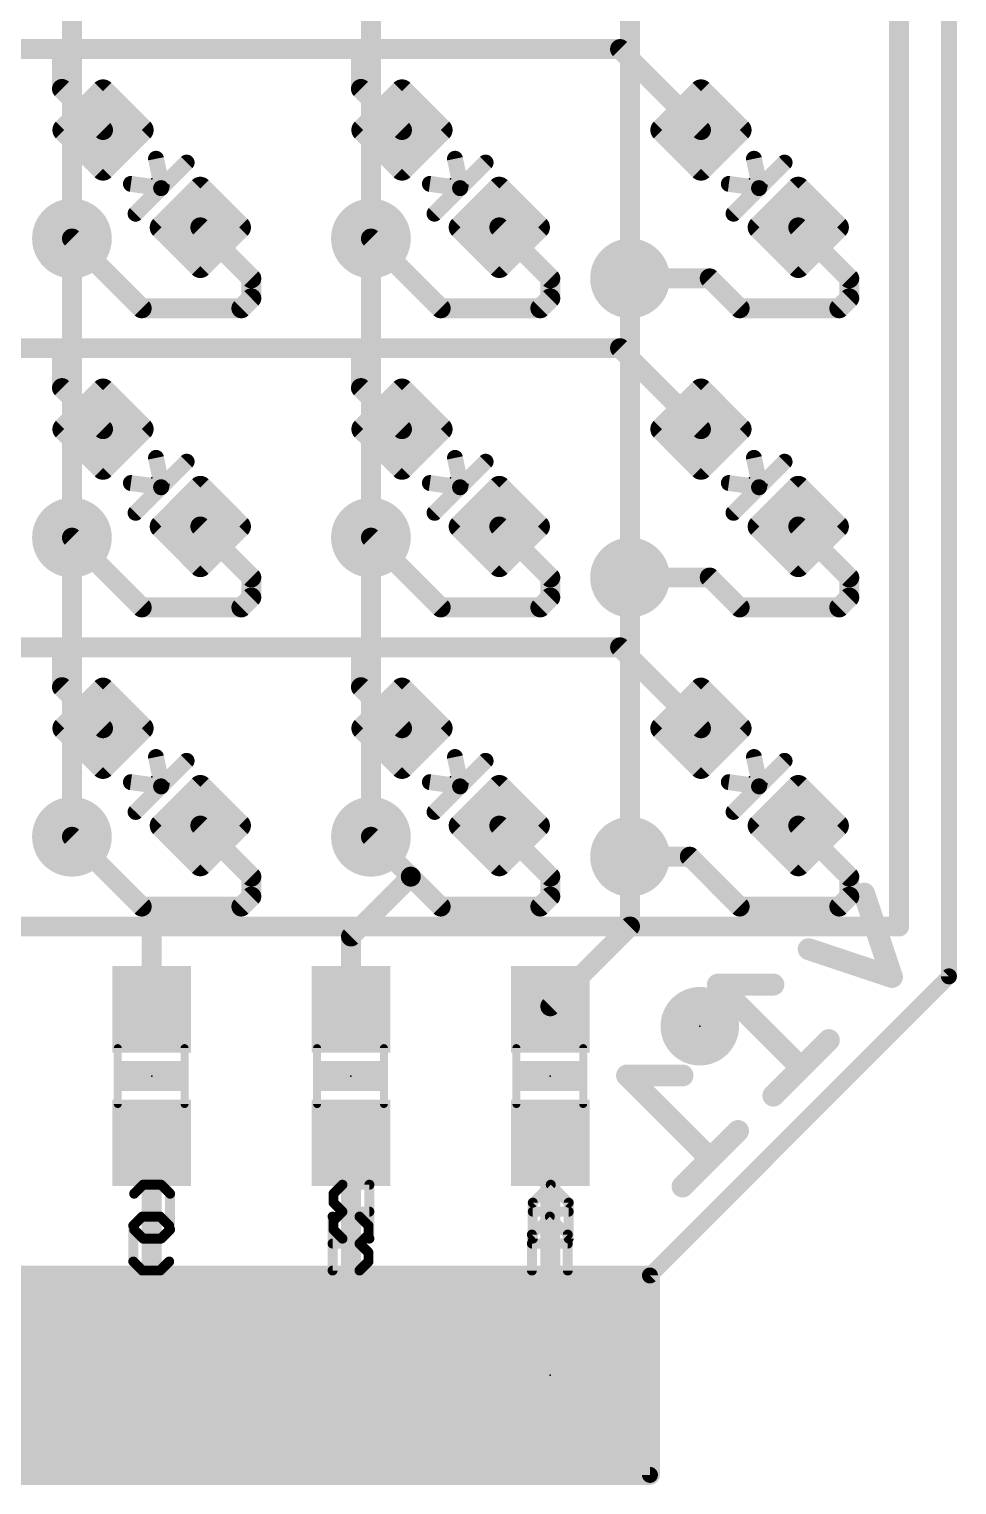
# Model space of a CAD drawing. Extents: x -39 to 68, y -22 to 43.
# Drawn here: x 16.22 to 28.04, y -0.13 to 18.41 of the extents above; entities that cross this region are included whole.
import ezdxf

# ---------------------------------------------------------------- set-up
doc = ezdxf.new("R2010")
doc.units = 0
for name, color, linetype in [('1', 12, 'CONTINUOUS'), ('16', 132, 'CONTINUOUS'), ('17', 110, 'CONTINUOUS'), ('18', 110, 'CONTINUOUS'), ('20', 53, 'CONTINUOUS'), ('21', 41, 'CONTINUOUS'), ('22', 40, 'CONTINUOUS'), ('23', 53, 'CONTINUOUS'), ('51', 53, 'CONTINUOUS')]:
    doc.layers.add(name, color=color, linetype=linetype)

# ---------------------------------------------------------------- blocks, each defined once
blk = doc.blocks.new('RECT160000X160000R30')
at = {"const_width": 0.15}
blk.add_lwpolyline([(0.425, -0.35), (0.425, 0.35, 0.4142), (0.35, 0.425), (-0.35, 0.425, 0.4142), (-0.425, 0.35), (-0.425, -0.35, 0.4142), (-0.35, -0.425), (0.35, -0.425, 0.4142)], format="xyb", close=True, dxfattribs=at)
blk.add_solid([(-0.3754, -0.3754), (0.3754, -0.3754), (-0.3754, 0.3754), (0.3754, 0.3754)])
blk = doc.blocks.new('PIE')
at = {"const_width": 0.5}
blk.add_lwpolyline([(0, -0.25, 1), (0, 0.25, 1), (0, -0.25)], format="xyb", dxfattribs=at)
blk = doc.blocks.new('RECT')
blk.add_solid([(-0.5, -0.5), (0.5, -0.5), (-0.5, 0.5), (0.5, 0.5)])
blk = doc.blocks.new('ROUNDP')
at = {"const_width": 0.5}
blk.add_lwpolyline([(0, -0.25, 1), (0, 0.25, 1), (0, -0.25)], format="xyb", dxfattribs=at)
blk = doc.blocks.new('ROUNDV')
at = {"const_width": 0.5}
blk.add_lwpolyline([(0, -0.25, 1), (0, 0.25, 1), (0, -0.25)], format="xyb", dxfattribs=at)

msp = doc.modelspace()

# ---------------------------------------------------------------- linework, layer by layer
at = {"layer": '1', "const_width": 0.254}
for points in [[(12.827, 18.161), (16.637, 18.161)], [(16.637, 18.161), (20.447, 18.161)], [(16.637, 17.653), (16.637, 18.161)], [(20.447, 18.161), (23.749, 18.161)], [(20.447, 17.653), (20.447, 18.161)], [(23.749, 18.161), (24.7799, 17.1301)], [(17.1599, 17.1301), (16.637, 17.653)], [(20.9699, 17.1301), (20.447, 17.653)], [(17.1599, 17.1301), (17.1599, 17.1301)], [(20.9699, 17.1301), (20.9699, 17.1301)], [(18.4001, 15.8899), (18.4001, 15.8899)], [(18.4001, 15.8899), (19.05, 15.24)], [(22.2101, 15.8899), (22.2101, 15.8899)], [(22.2101, 15.8899), (22.86, 15.24)], [(26.0201, 15.8899), (26.0201, 15.8899)], [(26.0201, 15.8899), (26.67, 15.24)], [(17.653, 14.859), (16.764, 15.748)], [(21.463, 14.859), (20.574, 15.748)], [(19.05, 15.24), (19.05, 14.986)], [(22.86, 15.24), (22.86, 14.986)], [(23.876, 15.24), (24.892, 15.24)], [(24.892, 15.24), (25.273, 14.859)], [(26.67, 15.24), (26.67, 14.986)], [(19.05, 14.986), (18.923, 14.859)], [(22.86, 14.986), (22.733, 14.859)], [(26.67, 14.986), (26.543, 14.859)], [(18.923, 14.859), (17.653, 14.859)], [(22.733, 14.859), (21.463, 14.859)], [(26.543, 14.859), (25.273, 14.859)], [(12.827, 14.351), (16.637, 14.351)], [(16.637, 14.351), (20.447, 14.351)], [(16.637, 13.843), (16.637, 14.351)], [(20.447, 14.351), (23.749, 14.351)], [(20.447, 13.843), (20.447, 14.351)], [(23.749, 14.351), (24.7799, 13.3201)], [(17.1599, 13.3201), (16.637, 13.843)], [(20.9699, 13.3201), (20.447, 13.843)], [(17.1599, 13.3201), (17.1599, 13.3201)], [(20.9699, 13.3201), (20.9699, 13.3201)], [(17.653, 11.049), (16.764, 11.938)], [(18.4001, 12.0799), (18.4001, 12.0799)], [(18.4001, 12.0799), (19.05, 11.43)], [(21.463, 11.049), (20.574, 11.938)], [(22.2101, 12.0799), (22.2101, 12.0799)], [(22.2101, 12.0799), (22.86, 11.43)], [(26.0201, 12.0799), (26.0201, 12.0799)], [(26.0201, 12.0799), (26.67, 11.43)], [(19.05, 11.43), (19.05, 11.176)], [(22.86, 11.43), (22.86, 11.176)], [(23.876, 11.43), (24.892, 11.43)], [(24.892, 11.43), (25.273, 11.049)], [(26.67, 11.43), (26.67, 11.176)], [(18.923, 11.049), (17.653, 11.049)], [(19.05, 11.176), (18.923, 11.049)], [(22.733, 11.049), (21.463, 11.049)], [(22.86, 11.176), (22.733, 11.049)], [(26.543, 11.049), (25.273, 11.049)], [(26.67, 11.176), (26.543, 11.049)], [(12.827, 10.541), (16.637, 10.541)], [(16.637, 10.541), (20.447, 10.541)], [(16.637, 10.033), (16.637, 10.541)], [(20.447, 10.541), (23.749, 10.541)], [(20.447, 10.033), (20.447, 10.541)], [(23.749, 10.541), (24.7799, 9.5101)], [(17.1599, 9.5101), (16.637, 10.033)], [(20.9699, 9.5101), (20.447, 10.033)], [(17.1599, 9.5101), (17.1599, 9.5101)], [(20.9699, 9.5101), (20.9699, 9.5101)], [(18.4001, 8.2699), (18.4001, 8.2699)], [(18.4001, 8.2699), (19.05, 7.62)], [(22.2101, 8.2699), (22.2101, 8.2699)], [(22.2101, 8.2699), (22.86, 7.62)], [(26.0201, 8.2699), (26.0201, 8.2699)], [(26.0201, 8.2699), (26.67, 7.62)], [(17.653, 7.239), (16.764, 8.128)], [(21.082, 7.62), (20.574, 8.128)], [(23.876, 7.874), (24.638, 7.874)], [(23.876, 6.985), (23.876, 7.874)], [(24.638, 7.874), (25.273, 7.239)], [(19.05, 7.62), (19.05, 7.366)], [(20.32, 6.858), (21.082, 7.62)], [(21.463, 7.239), (21.082, 7.62)], [(22.86, 7.62), (22.86, 7.366)], [(26.67, 7.62), (26.67, 7.366)], [(19.05, 7.366), (18.923, 7.239)], [(22.86, 7.366), (22.733, 7.239)], [(26.67, 7.366), (26.543, 7.239)], [(17.78, 7.239), (17.653, 7.239)], [(18.923, 7.239), (17.78, 7.239)], [(17.78, 5.93), (17.78, 7.239)], [(22.733, 7.239), (21.463, 7.239)], [(26.543, 7.239), (25.273, 7.239)], [(22.86, 5.969), (23.876, 6.985)], [(20.32, 5.93), (20.32, 6.858)], [(22.86, 5.93), (22.86, 5.969)], [(17.78, 4.23), (17.78, 1.143)], [(20.32, 4.23), (20.32, 1.397)], [(22.86, 4.23), (22.86, 1.143)]]:
    msp.add_lwpolyline(points, dxfattribs=at)
at = {"layer": '1', "const_width": 0.127}
for points in [[(16.637, 18.2245, 1), (16.637, 18.0975)], [(16.7005, 18.161, 1), (16.5735, 18.161)], [(16.637, 18.0975, 1), (16.637, 18.2245)], [(20.447, 18.2245, 1), (20.447, 18.0975)], [(20.5105, 18.161, 1), (20.3835, 18.161)], [(20.447, 18.0975, 1), (20.447, 18.2245)], [(23.7939, 18.2059, 1), (23.7041, 18.1161)], [(23.749, 18.0975, 1), (23.749, 18.2245)], [(16.6819, 17.6979, 1), (16.5921, 17.6081)], [(16.5735, 17.653, 1), (16.7005, 17.653)], [(20.4919, 17.6979, 1), (20.4021, 17.6081)], [(20.3835, 17.653, 1), (20.5105, 17.653)], [(17.2234, 17.1301, 1), (17.0964, 17.1301)], [(21.0334, 17.1301, 1), (20.9064, 17.1301)], [(17.0964, 17.1301, 1), (17.2234, 17.1301)], [(17.115, 17.0852, 1), (17.2048, 17.175)], [(20.9064, 17.1301, 1), (21.0334, 17.1301)], [(20.925, 17.0852, 1), (21.0148, 17.175)], [(24.735, 17.0852, 1), (24.8248, 17.175)], [(18.4001, 15.9534, 1), (18.4001, 15.8264)], [(18.445, 15.9348, 1), (18.3552, 15.845)], [(18.4001, 15.8264, 1), (18.4001, 15.9534)], [(22.2101, 15.9534, 1), (22.2101, 15.8264)], [(22.255, 15.9348, 1), (22.1652, 15.845)], [(22.2101, 15.8264, 1), (22.2101, 15.9534)], [(26.0201, 15.9534, 1), (26.0201, 15.8264)], [(26.065, 15.9348, 1), (25.9752, 15.845)], [(26.0201, 15.8264, 1), (26.0201, 15.9534)], [(16.8089, 15.7929, 1), (16.7191, 15.7031)], [(20.6189, 15.7929, 1), (20.5291, 15.7031)], [(19.1135, 15.24, 1), (18.9865, 15.24)], [(19.0051, 15.1951, 1), (19.0949, 15.2849)], [(22.9235, 15.24, 1), (22.7965, 15.24)], [(22.8151, 15.1951, 1), (22.9049, 15.2849)], [(23.876, 15.3035, 1), (23.876, 15.1765)], [(24.9369, 15.2849, 1), (24.8471, 15.1951)], [(24.892, 15.1765, 1), (24.892, 15.3035)], [(26.7335, 15.24, 1), (26.6065, 15.24)], [(26.6251, 15.1951, 1), (26.7149, 15.2849)], [(18.9865, 14.986, 1), (19.1135, 14.986)], [(19.0949, 14.9411, 1), (19.0051, 15.0309)], [(22.7965, 14.986, 1), (22.9235, 14.986)], [(22.9049, 14.9411, 1), (22.8151, 15.0309)], [(26.6065, 14.986, 1), (26.7335, 14.986)], [(26.7149, 14.9411, 1), (26.6251, 15.0309)], [(17.653, 14.9225, 1), (17.653, 14.7955)], [(17.6081, 14.8141, 1), (17.6979, 14.9039)], [(18.8781, 14.9039, 1), (18.9679, 14.8141)], [(18.923, 14.7955, 1), (18.923, 14.9225)], [(21.463, 14.9225, 1), (21.463, 14.7955)], [(21.4181, 14.8141, 1), (21.5079, 14.9039)], [(22.6881, 14.9039, 1), (22.7779, 14.8141)], [(22.733, 14.7955, 1), (22.733, 14.9225)], [(25.273, 14.9225, 1), (25.273, 14.7955)], [(25.2281, 14.8141, 1), (25.3179, 14.9039)], [(26.4981, 14.9039, 1), (26.5879, 14.8141)], [(26.543, 14.7955, 1), (26.543, 14.9225)], [(16.637, 14.4145, 1), (16.637, 14.2875)], [(16.7005, 14.351, 1), (16.5735, 14.351)], [(16.637, 14.2875, 1), (16.637, 14.4145)], [(20.447, 14.4145, 1), (20.447, 14.2875)], [(20.5105, 14.351, 1), (20.3835, 14.351)], [(20.447, 14.2875, 1), (20.447, 14.4145)], [(23.7939, 14.3959, 1), (23.7041, 14.3061)], [(23.749, 14.2875, 1), (23.749, 14.4145)], [(16.6819, 13.8879, 1), (16.5921, 13.7981)], [(16.5735, 13.843, 1), (16.7005, 13.843)], [(20.4919, 13.8879, 1), (20.4021, 13.7981)], [(20.3835, 13.843, 1), (20.5105, 13.843)], [(17.2234, 13.3201, 1), (17.0964, 13.3201)], [(17.0964, 13.3201, 1), (17.2234, 13.3201)], [(17.115, 13.2752, 1), (17.2048, 13.365)], [(21.0334, 13.3201, 1), (20.9064, 13.3201)], [(20.9064, 13.3201, 1), (21.0334, 13.3201)], [(20.925, 13.2752, 1), (21.0148, 13.365)], [(24.735, 13.2752, 1), (24.8248, 13.365)], [(16.8089, 11.9829, 1), (16.7191, 11.8931)], [(18.4001, 12.1434, 1), (18.4001, 12.0164)], [(18.445, 12.1248, 1), (18.3552, 12.035)], [(18.4001, 12.0164, 1), (18.4001, 12.1434)], [(20.6189, 11.9829, 1), (20.5291, 11.8931)], [(22.2101, 12.1434, 1), (22.2101, 12.0164)], [(22.255, 12.1248, 1), (22.1652, 12.035)], [(22.2101, 12.0164, 1), (22.2101, 12.1434)], [(26.0201, 12.1434, 1), (26.0201, 12.0164)], [(26.065, 12.1248, 1), (25.9752, 12.035)], [(26.0201, 12.0164, 1), (26.0201, 12.1434)], [(19.1135, 11.43, 1), (18.9865, 11.43)], [(19.0051, 11.3851, 1), (19.0949, 11.4749)], [(22.9235, 11.43, 1), (22.7965, 11.43)], [(22.8151, 11.3851, 1), (22.9049, 11.4749)], [(23.876, 11.4935, 1), (23.876, 11.3665)], [(24.9369, 11.4749, 1), (24.8471, 11.3851)], [(24.892, 11.3665, 1), (24.892, 11.4935)], [(26.7335, 11.43, 1), (26.6065, 11.43)], [(26.6251, 11.3851, 1), (26.7149, 11.4749)], [(17.653, 11.1125, 1), (17.653, 10.9855)], [(17.6081, 11.0041, 1), (17.6979, 11.0939)], [(18.8781, 11.0939, 1), (18.9679, 11.0041)], [(18.923, 10.9855, 1), (18.923, 11.1125)], [(18.9865, 11.176, 1), (19.1135, 11.176)], [(19.0949, 11.1311, 1), (19.0051, 11.2209)], [(21.463, 11.1125, 1), (21.463, 10.9855)], [(21.4181, 11.0041, 1), (21.5079, 11.0939)], [(22.6881, 11.0939, 1), (22.7779, 11.0041)], [(22.733, 10.9855, 1), (22.733, 11.1125)], [(22.7965, 11.176, 1), (22.9235, 11.176)], [(22.9049, 11.1311, 1), (22.8151, 11.2209)], [(25.273, 11.1125, 1), (25.273, 10.9855)], [(25.2281, 11.0041, 1), (25.3179, 11.0939)], [(26.4981, 11.0939, 1), (26.5879, 11.0041)], [(26.543, 10.9855, 1), (26.543, 11.1125)], [(26.6065, 11.176, 1), (26.7335, 11.176)], [(26.7149, 11.1311, 1), (26.6251, 11.2209)], [(16.637, 10.6045, 1), (16.637, 10.4775)], [(16.7005, 10.541, 1), (16.5735, 10.541)], [(16.637, 10.4775, 1), (16.637, 10.6045)], [(20.447, 10.6045, 1), (20.447, 10.4775)], [(20.5105, 10.541, 1), (20.3835, 10.541)], [(20.447, 10.4775, 1), (20.447, 10.6045)], [(23.7939, 10.5859, 1), (23.7041, 10.4961)], [(23.749, 10.4775, 1), (23.749, 10.6045)], [(16.6819, 10.0779, 1), (16.5921, 9.9881)], [(16.5735, 10.033, 1), (16.7005, 10.033)], [(20.4919, 10.0779, 1), (20.4021, 9.9881)], [(20.3835, 10.033, 1), (20.5105, 10.033)], [(17.2234, 9.5101, 1), (17.0964, 9.5101)], [(17.0964, 9.5101, 1), (17.2234, 9.5101)], [(17.115, 9.4652, 1), (17.2048, 9.555)], [(21.0334, 9.5101, 1), (20.9064, 9.5101)], [(20.9064, 9.5101, 1), (21.0334, 9.5101)], [(20.925, 9.4652, 1), (21.0148, 9.555)], [(24.735, 9.4652, 1), (24.8248, 9.555)], [(18.4001, 8.3334, 1), (18.4001, 8.2064)], [(18.445, 8.3148, 1), (18.3552, 8.225)], [(18.4001, 8.2064, 1), (18.4001, 8.3334)], [(22.2101, 8.3334, 1), (22.2101, 8.2064)], [(22.255, 8.3148, 1), (22.1652, 8.225)], [(22.2101, 8.2064, 1), (22.2101, 8.3334)], [(26.0201, 8.3334, 1), (26.0201, 8.2064)], [(26.065, 8.3148, 1), (25.9752, 8.225)], [(26.0201, 8.2064, 1), (26.0201, 8.3334)], [(16.8089, 8.1729, 1), (16.7191, 8.0831)], [(20.6189, 8.1729, 1), (20.5291, 8.0831)], [(23.876, 7.9375, 1), (23.876, 7.8105)], [(23.9395, 7.874, 1), (23.8125, 7.874)], [(24.6829, 7.9189, 1), (24.5931, 7.8291)], [(24.638, 7.8105, 1), (24.638, 7.9375)], [(19.1135, 7.62, 1), (18.9865, 7.62)], [(19.0051, 7.5751, 1), (19.0949, 7.6649)], [(21.1269, 7.6649, 1), (21.0371, 7.5751)], [(21.1269, 7.5751, 1), (21.0371, 7.6649)], [(21.0371, 7.5751, 1), (21.1269, 7.6649)], [(22.9235, 7.62, 1), (22.7965, 7.62)], [(22.8151, 7.5751, 1), (22.9049, 7.6649)], [(26.7335, 7.62, 1), (26.6065, 7.62)], [(26.6251, 7.5751, 1), (26.7149, 7.6649)], [(18.9865, 7.366, 1), (19.1135, 7.366)], [(19.0949, 7.3211, 1), (19.0051, 7.4109)], [(22.7965, 7.366, 1), (22.9235, 7.366)], [(22.9049, 7.3211, 1), (22.8151, 7.4109)], [(26.6065, 7.366, 1), (26.7335, 7.366)], [(26.7149, 7.3211, 1), (26.6251, 7.4109)], [(17.653, 7.3025, 1), (17.653, 7.1755)], [(17.6081, 7.1941, 1), (17.6979, 7.2839)], [(17.78, 7.3025, 1), (17.78, 7.1755)], [(17.8435, 7.239, 1), (17.7165, 7.239)], [(17.78, 7.1755, 1), (17.78, 7.3025)], [(18.8781, 7.2839, 1), (18.9679, 7.1941)], [(18.923, 7.1755, 1), (18.923, 7.3025)], [(21.463, 7.3025, 1), (21.463, 7.1755)], [(21.4181, 7.1941, 1), (21.5079, 7.2839)], [(22.6881, 7.2839, 1), (22.7779, 7.1941)], [(22.733, 7.1755, 1), (22.733, 7.3025)], [(25.273, 7.3025, 1), (25.273, 7.1755)], [(25.2281, 7.1941, 1), (25.3179, 7.2839)], [(26.4981, 7.2839, 1), (26.5879, 7.1941)], [(26.543, 7.1755, 1), (26.543, 7.3025)], [(23.8125, 6.985, 1), (23.9395, 6.985)], [(23.9209, 6.9401, 1), (23.8311, 7.0299)], [(20.3835, 6.858, 1), (20.2565, 6.858)], [(20.2751, 6.9029, 1), (20.3649, 6.8131)], [(17.7165, 5.93, 1), (17.8435, 5.93)], [(20.2565, 5.93, 1), (20.3835, 5.93)], [(22.9235, 5.969, 1), (22.7965, 5.969)], [(22.8151, 6.0139, 1), (22.9049, 5.9241)], [(22.7965, 5.93, 1), (22.9235, 5.93)], [(17.8435, 4.23, 1), (17.7165, 4.23)], [(20.3835, 4.23, 1), (20.2565, 4.23)], [(22.9235, 4.23, 1), (22.7965, 4.23)], [(20.2565, 1.397, 1), (20.3835, 1.397)], [(17.7165, 1.143, 1), (17.8435, 1.143)], [(22.7965, 1.143, 1), (22.9235, 1.143)]]:
    msp.add_lwpolyline(points, format="xyb", dxfattribs=at)
at = {"layer": '16'}
for points, const_width in [([(16.764, 19.558), (16.764, 15.748)], 0.254), ([(20.574, 19.558), (20.574, 15.748)], 0.254), ([(23.876, 19.05), (23.876, 15.24)], 0.254), ([(16.764, 15.748), (16.764, 11.938)], 0.254), ([(20.574, 15.748), (20.574, 11.938)], 0.254), ([(23.876, 15.24), (23.876, 11.43)], 0.254), ([(16.764, 8.128), (16.764, 11.938)], 0.254), ([(20.574, 8.128), (20.574, 11.938)], 0.254), ([(23.876, 11.43), (23.876, 7.874)], 0.254), ([(26.8605, 7.4029), (27.214, 6.3423)], 0.2794), ([(27.214, 6.3423), (26.1534, 6.6958)], 0.2794), ([(25.7028, 6.2452), (24.9958, 6.2452)], 0.2794), ([(24.9958, 6.2452), (26.0564, 5.1847)], 0.2794), ([(26.4099, 5.5382), (25.7028, 4.8311)], 0.2794), ([(24.5452, 5.0876), (23.8381, 5.0876)], 0.2794), ([(23.8381, 5.0876), (24.8987, 4.027)], 0.2794), ([(25.2522, 4.3806), (24.5452, 3.6735)], 0.2794)]:
    msp.add_lwpolyline(points, dxfattribs=dict(at, const_width=const_width))
for points, const_width in [([(16.8275, 15.748, 1), (16.7005, 15.748)], 0.127), ([(16.7005, 15.748, 1), (16.8275, 15.748)], 0.127), ([(20.6375, 15.748, 1), (20.5105, 15.748)], 0.127), ([(20.5105, 15.748, 1), (20.6375, 15.748)], 0.127), ([(23.9395, 15.24, 1), (23.8125, 15.24)], 0.127), ([(23.8125, 15.24, 1), (23.9395, 15.24)], 0.127), ([(16.8275, 11.938, 1), (16.7005, 11.938)], 0.127), ([(20.6375, 11.938, 1), (20.5105, 11.938)], 0.127), ([(16.7005, 11.938, 1), (16.8275, 11.938)], 0.127), ([(20.5105, 11.938, 1), (20.6375, 11.938)], 0.127), ([(23.9395, 11.43, 1), (23.8125, 11.43)], 0.127), ([(23.8125, 11.43, 1), (23.9395, 11.43)], 0.127), ([(16.7005, 8.128, 1), (16.8275, 8.128)], 0.127), ([(20.5105, 8.128, 1), (20.6375, 8.128)], 0.127), ([(23.8125, 7.874, 1), (23.9395, 7.874)], 0.127), ([(26.9267, 7.425, 1), (26.7942, 7.3808)], 0.1397), ([(26.1755, 6.7621, 1), (26.1313, 6.6296)], 0.1397), ([(24.9958, 6.3151, 1), (24.9958, 6.1754)], 0.1397), ([(25.0452, 6.2946, 1), (24.9464, 6.1959)], 0.1397), ([(25.7028, 6.1754, 1), (25.7028, 6.3151)], 0.1397), ([(27.1477, 6.3202, 1), (27.2803, 6.3644)], 0.1397), ([(27.1919, 6.2761, 1), (27.2361, 6.4086)], 0.1397), ([(26.4593, 5.4888, 1), (26.3605, 5.5876)], 0.1397), ([(23.8875, 5.137, 1), (23.7887, 5.0382)], 0.1397), ([(23.8381, 5.1574, 1), (23.8381, 5.0178)], 0.1397), ([(24.5452, 5.0177, 1), (24.5452, 5.1574)], 0.1397), ([(26.007, 5.1353, 1), (26.1058, 5.2341)], 0.1397), ([(25.6534, 4.8805, 1), (25.7522, 4.7818)], 0.1397), ([(25.3016, 4.3312, 1), (25.2028, 4.4299)], 0.1397), ([(24.8493, 3.9776, 1), (24.9481, 4.0764)], 0.1397), ([(24.4958, 3.7229, 1), (24.5946, 3.6241)], 0.1397)]:
    msp.add_lwpolyline(points, format="xyb", dxfattribs=dict(at, const_width=const_width))
at = {"layer": '20', "const_width": 0.2032}
for points in [[(27.94, 43.18), (27.94, 6.35)], [(27.94, 6.35), (24.13, 2.54)], [(24.13, 2.54), (24.13, 0)], [(24.13, 0), (3.81, 0)]]:
    msp.add_lwpolyline(points, dxfattribs=at)
at = {"layer": '20', "const_width": 0.1016}
for points in [[(27.8892, 6.35, 1), (27.9908, 6.35)], [(27.9759, 6.3141, 1), (27.9041, 6.3859)], [(24.1808, 2.54, 1), (24.0792, 2.54)], [(24.0941, 2.5759, 1), (24.1659, 2.5041)], [(24.0792, 0, 1), (24.1808, 0)], [(24.13, -0.0508, 1), (24.13, 0.0508)]]:
    msp.add_lwpolyline(points, format="xyb", dxfattribs=at)
at = {"layer": '21'}
for points, const_width in [([(17.8852, 16.7738, 1), (17.7857, 16.7531)], 0.1016), ([(18.2614, 16.6791, 1), (18.1896, 16.751)], 0.1016), ([(21.6952, 16.7738, 1), (21.5957, 16.7531)], 0.1016), ([(22.0714, 16.6791, 1), (21.9996, 16.751)], 0.1016), ([(25.5052, 16.7738, 1), (25.4057, 16.7531)], 0.1016), ([(25.8814, 16.6791, 1), (25.8096, 16.751)], 0.1016), ([(17.5227, 16.494, 1), (17.5086, 16.3934)], 0.1016), ([(21.3327, 16.494, 1), (21.3186, 16.3934)], 0.1016), ([(25.1427, 16.494, 1), (25.1286, 16.3934)], 0.1016), ([(17.8643, 16.4257, 1), (17.9361, 16.3539)], 0.1016), ([(17.8575, 16.4083, 1), (17.957, 16.429)], 0.1016), ([(17.9361, 16.3539, 1), (17.8643, 16.4257)], 0.1016), ([(17.8932, 16.3395, 1), (17.9073, 16.4401)], 0.1016), ([(21.6743, 16.4257, 1), (21.7461, 16.3539)], 0.1016), ([(21.6675, 16.4083, 1), (21.767, 16.429)], 0.1016), ([(21.7461, 16.3539, 1), (21.6743, 16.4257)], 0.1016), ([(21.7032, 16.3395, 1), (21.7173, 16.4401)], 0.1016), ([(25.4843, 16.4257, 1), (25.5561, 16.3539)], 0.1016), ([(25.4775, 16.4083, 1), (25.577, 16.429)], 0.1016), ([(25.5561, 16.3539, 1), (25.4843, 16.4257)], 0.1016), ([(25.5132, 16.3395, 1), (25.5273, 16.4401)], 0.1016), ([(17.539, 16.1004, 1), (17.6109, 16.0286)], 0.1016), ([(21.349, 16.1004, 1), (21.4209, 16.0286)], 0.1016), ([(25.159, 16.1004, 1), (25.2309, 16.0286)], 0.1016), ([(17.8852, 12.9638, 1), (17.7857, 12.9431)], 0.1016), ([(18.2614, 12.8691, 1), (18.1896, 12.941)], 0.1016), ([(21.6952, 12.9638, 1), (21.5957, 12.9431)], 0.1016), ([(22.0714, 12.8691, 1), (21.9996, 12.941)], 0.1016), ([(25.5052, 12.9638, 1), (25.4057, 12.9431)], 0.1016), ([(25.8814, 12.8691, 1), (25.8096, 12.941)], 0.1016), ([(17.5227, 12.684, 1), (17.5086, 12.5834)], 0.1016), ([(17.8643, 12.6157, 1), (17.9361, 12.5439)], 0.1016), ([(17.8575, 12.5983, 1), (17.957, 12.619)], 0.1016), ([(17.9361, 12.5439, 1), (17.8643, 12.6157)], 0.1016), ([(17.8932, 12.5295, 1), (17.9073, 12.6301)], 0.1016), ([(21.3327, 12.684, 1), (21.3186, 12.5834)], 0.1016), ([(21.6743, 12.6157, 1), (21.7461, 12.5439)], 0.1016), ([(21.6675, 12.5983, 1), (21.767, 12.619)], 0.1016), ([(21.7461, 12.5439, 1), (21.6743, 12.6157)], 0.1016), ([(21.7032, 12.5295, 1), (21.7173, 12.6301)], 0.1016), ([(25.1427, 12.684, 1), (25.1286, 12.5834)], 0.1016), ([(25.4843, 12.6157, 1), (25.5561, 12.5439)], 0.1016), ([(25.4775, 12.5983, 1), (25.577, 12.619)], 0.1016), ([(25.5561, 12.5439, 1), (25.4843, 12.6157)], 0.1016), ([(25.5132, 12.5295, 1), (25.5273, 12.6301)], 0.1016), ([(17.539, 12.2904, 1), (17.6109, 12.2186)], 0.1016), ([(21.349, 12.2904, 1), (21.4209, 12.2186)], 0.1016), ([(25.159, 12.2904, 1), (25.2309, 12.2186)], 0.1016), ([(17.8852, 9.1538, 1), (17.7857, 9.1331)], 0.1016), ([(18.2614, 9.0591, 1), (18.1896, 9.131)], 0.1016), ([(21.6952, 9.1538, 1), (21.5957, 9.1331)], 0.1016), ([(22.0714, 9.0591, 1), (21.9996, 9.131)], 0.1016), ([(25.5052, 9.1538, 1), (25.4057, 9.1331)], 0.1016), ([(25.8814, 9.0591, 1), (25.8096, 9.131)], 0.1016), ([(17.5227, 8.874, 1), (17.5086, 8.7734)], 0.1016), ([(21.3327, 8.874, 1), (21.3186, 8.7734)], 0.1016), ([(25.1427, 8.874, 1), (25.1286, 8.7734)], 0.1016), ([(17.8643, 8.8057, 1), (17.9361, 8.7339)], 0.1016), ([(17.8575, 8.7883, 1), (17.957, 8.809)], 0.1016), ([(17.9361, 8.7339, 1), (17.8643, 8.8057)], 0.1016), ([(17.8932, 8.7195, 1), (17.9073, 8.8201)], 0.1016), ([(21.6743, 8.8057, 1), (21.7461, 8.7339)], 0.1016), ([(21.6675, 8.7883, 1), (21.767, 8.809)], 0.1016), ([(21.7461, 8.7339, 1), (21.6743, 8.8057)], 0.1016), ([(21.7032, 8.7195, 1), (21.7173, 8.8201)], 0.1016), ([(25.4843, 8.8057, 1), (25.5561, 8.7339)], 0.1016), ([(25.4775, 8.7883, 1), (25.577, 8.809)], 0.1016), ([(25.5561, 8.7339, 1), (25.4843, 8.8057)], 0.1016), ([(25.5132, 8.7195, 1), (25.5273, 8.8201)], 0.1016), ([(17.539, 8.4804, 1), (17.6109, 8.4086)], 0.1016), ([(21.349, 8.4804, 1), (21.4209, 8.4086)], 0.1016), ([(25.159, 8.4804, 1), (25.2309, 8.4086)], 0.1016), ([(17.6599, 3.3216, 1), (17.6599, 3.2581)], 0.0635), ([(17.6823, 3.2674, 1), (17.6374, 3.3123)], 0.0635), ([(17.9111, 3.3123, 1), (17.8662, 3.2674)], 0.0635), ([(17.8887, 3.2581, 1), (17.8887, 3.3216)], 0.0635), ([(20.1172, 3.2899, 1), (20.0537, 3.2899)], 0.0635), ([(20.0855, 3.3216, 1), (20.0855, 3.2581)], 0.0635), ([(20.4511, 3.3123, 1), (20.4062, 3.2674)], 0.0635), ([(20.4287, 3.2581, 1), (20.4287, 3.3216)], 0.0635), ([(22.8767, 3.3123, 1), (22.8318, 3.2674)], 0.0635), ([(22.8767, 3.2674, 1), (22.8318, 3.3123)], 0.0635), ([(17.5772, 3.1755, 1), (17.5137, 3.1755)], 0.0635), ([(17.523, 3.1979, 1), (17.5679, 3.153)], 0.0635), ([(17.9806, 3.153, 1), (18.0255, 3.1979)], 0.0635), ([(20.5748, 3.1755, 1), (20.5113, 3.1755)], 0.0635), ([(20.5206, 3.153, 1), (20.5655, 3.1979)], 0.0635), ([(20.0855, 2.9784, 1), (20.0855, 2.9149)], 0.0635), ([(20.4511, 2.9691, 1), (20.4062, 2.9242)], 0.0635), ([(20.4062, 2.9691, 1), (20.4511, 2.9242)], 0.0635), ([(20.4287, 2.9149, 1), (20.4287, 2.9784)], 0.0635), ([(20.5113, 3.0611, 1), (20.5748, 3.0611)], 0.0635), ([(20.5655, 3.0386, 1), (20.5206, 3.0835)], 0.0635), ([(22.6572, 3.0611, 1), (22.5937, 3.0611)], 0.0635), ([(22.603, 3.0835, 1), (22.6479, 3.0386)], 0.0635), ([(22.6255, 2.9784, 1), (22.6255, 2.9149)], 0.0635), ([(23.1148, 3.0611, 1), (23.0513, 3.0611)], 0.0635), ([(23.0606, 3.0386, 1), (23.1055, 3.0835)], 0.0635), ([(23.0831, 2.9149, 1), (23.0831, 2.9784)], 0.0635), ([(17.5679, 2.7403, 1), (17.523, 2.6954)], 0.0635), ([(18.0255, 2.6954, 1), (17.9806, 2.7403)], 0.0635), ([(20.5748, 2.8323, 1), (20.5113, 2.8323)], 0.0635), ([(20.5206, 2.8098, 1), (20.5655, 2.8547)], 0.0635), ([(20.5655, 2.6954, 1), (20.5206, 2.7403)], 0.0635), ([(17.5137, 2.7179, 1), (17.5772, 2.7179)], 0.0635), ([(17.6599, 2.6353, 1), (17.6599, 2.5717)], 0.0635), ([(17.6374, 2.581, 1), (17.6823, 2.626)], 0.0635), ([(17.8662, 2.626, 1), (17.9111, 2.581)], 0.0635), ([(17.8887, 2.5717, 1), (17.8887, 2.6353)], 0.0635), ([(20.0855, 2.6353, 1), (20.0855, 2.5717)], 0.0635), ([(20.0537, 2.6035, 1), (20.1172, 2.6035)], 0.0635), ([(20.4062, 2.626, 1), (20.4511, 2.581)], 0.0635), ([(20.4287, 2.5717, 1), (20.4287, 2.6353)], 0.0635), ([(20.5113, 2.7179, 1), (20.5748, 2.7179)], 0.0635), ([(22.5937, 2.6035, 1), (22.6572, 2.6035)], 0.0635), ([(23.0513, 2.6035, 1), (23.1148, 2.6035)], 0.0635)]:
    msp.add_lwpolyline(points, format="xyb", dxfattribs=dict(at, const_width=const_width))
for points, const_width in [([(17.9073, 16.4186), (17.8354, 16.7634)], 0.2032), ([(18.2255, 16.7151), (17.9002, 16.3898)], 0.2032), ([(21.7173, 16.4186), (21.6454, 16.7634)], 0.2032), ([(22.0355, 16.7151), (21.7102, 16.3898)], 0.2032), ([(25.5273, 16.4186), (25.4554, 16.7634)], 0.2032), ([(25.8455, 16.7151), (25.5202, 16.3898)], 0.2032), ([(17.9002, 16.3898), (17.5157, 16.4437)], 0.2032), ([(21.7102, 16.3898), (21.3257, 16.4437)], 0.2032), ([(25.5202, 16.3898), (25.1357, 16.4437)], 0.2032), ([(17.5749, 16.0645), (17.9002, 16.3898)], 0.2032), ([(21.3849, 16.0645), (21.7102, 16.3898)], 0.2032), ([(25.1949, 16.0645), (25.5202, 16.3898)], 0.2032), ([(17.9073, 12.6086), (17.8354, 12.9534)], 0.2032), ([(18.2255, 12.9051), (17.9002, 12.5798)], 0.2032), ([(21.7173, 12.6086), (21.6454, 12.9534)], 0.2032), ([(22.0355, 12.9051), (21.7102, 12.5798)], 0.2032), ([(25.5273, 12.6086), (25.4554, 12.9534)], 0.2032), ([(25.8455, 12.9051), (25.5202, 12.5798)], 0.2032), ([(17.9002, 12.5798), (17.5157, 12.6337)], 0.2032), ([(17.5749, 12.2545), (17.9002, 12.5798)], 0.2032), ([(21.7102, 12.5798), (21.3257, 12.6337)], 0.2032), ([(21.3849, 12.2545), (21.7102, 12.5798)], 0.2032), ([(25.5202, 12.5798), (25.1357, 12.6337)], 0.2032), ([(25.1949, 12.2545), (25.5202, 12.5798)], 0.2032), ([(17.9073, 8.7986), (17.8354, 9.1434)], 0.2032), ([(18.2255, 9.0951), (17.9002, 8.7698)], 0.2032), ([(21.7173, 8.7986), (21.6454, 9.1434)], 0.2032), ([(22.0355, 9.0951), (21.7102, 8.7698)], 0.2032), ([(25.5273, 8.7986), (25.4554, 9.1434)], 0.2032), ([(25.8455, 9.0951), (25.5202, 8.7698)], 0.2032), ([(17.9002, 8.7698), (17.5157, 8.8237)], 0.2032), ([(21.7102, 8.7698), (21.3257, 8.8237)], 0.2032), ([(25.5202, 8.7698), (25.1357, 8.8237)], 0.2032), ([(17.5749, 8.4445), (17.9002, 8.7698)], 0.2032), ([(21.3849, 8.4445), (21.7102, 8.7698)], 0.2032), ([(25.1949, 8.4445), (25.5202, 8.7698)], 0.2032), ([(17.6599, 3.2899), (17.5455, 3.1755)], 0.127), ([(17.8887, 3.2899), (17.6599, 3.2899)], 0.127), ([(18.0031, 3.1755), (17.8887, 3.2899)], 0.127), ([(20.0855, 2.6035), (20.0855, 3.2899)], 0.127), ([(20.0855, 3.2899), (20.4287, 3.2899)], 0.127), ([(20.4287, 3.2899), (20.5431, 3.1755)], 0.127), ([(22.6255, 3.0611), (22.8543, 3.2899)], 0.127), ([(22.8543, 3.2899), (23.0831, 3.0611)], 0.127), ([(17.5455, 3.1755), (17.5455, 2.7179)], 0.127), ([(20.5431, 3.1755), (20.5431, 3.0611)], 0.127), ([(20.0855, 2.9467), (20.4287, 2.9467)], 0.127), ([(20.5431, 3.0611), (20.4287, 2.9467)], 0.127), ([(20.4287, 2.9467), (20.5431, 2.8323)], 0.127), ([(22.6255, 2.6035), (22.6255, 3.0611)], 0.127), ([(22.6255, 2.9467), (23.0831, 2.9467)], 0.127), ([(23.0831, 3.0611), (23.0831, 2.6035)], 0.127), ([(17.5455, 2.7179), (17.6599, 2.6035)], 0.127), ([(17.8887, 2.6035), (18.0031, 2.7179)], 0.127), ([(20.5431, 2.7179), (20.4287, 2.6035)], 0.127), ([(20.5431, 2.8323), (20.5431, 2.7179)], 0.127), ([(17.6599, 2.6035), (17.8887, 2.6035)], 0.127), ([(20.4287, 2.6035), (20.0855, 2.6035)], 0.127)]:
    msp.add_lwpolyline(points, dxfattribs=dict(at, const_width=const_width))
at = {"layer": '22'}
for points, const_width in [([(17.5569, 3.5819), (17.6713, 3.6963)], 0.127), ([(17.6713, 3.6963), (17.9001, 3.6963)], 0.127), ([(17.9001, 3.6963), (18.0145, 3.5819)], 0.127), ([(20.2113, 3.6963), (20.0969, 3.5819)], 0.127), ([(20.5545, 3.6963), (20.2113, 3.6963)], 0.127), ([(20.5545, 3.0099), (20.5545, 3.6963)], 0.127), ([(22.8657, 3.6963), (22.6369, 3.4675)], 0.127), ([(23.0945, 3.4675), (22.8657, 3.6963)], 0.127), ([(18.0145, 3.5819), (18.0145, 3.1243)], 0.127), ([(20.0969, 3.5819), (20.0969, 3.4675)], 0.127), ([(20.0969, 3.4675), (20.2113, 3.3531)], 0.127), ([(22.6369, 3.4675), (22.6369, 3.0099)], 0.127), ([(23.0945, 3.0099), (23.0945, 3.4675)], 0.127), ([(20.2113, 3.3531), (20.0969, 3.2387)], 0.127), ([(20.5545, 3.3531), (20.2113, 3.3531)], 0.127), ([(23.0945, 3.3531), (22.6369, 3.3531)], 0.127), ([(17.6713, 3.0099), (17.5569, 3.1243)], 0.127), ([(18.0145, 3.1243), (17.9001, 3.0099)], 0.127), ([(20.0969, 3.2387), (20.0969, 3.1243)], 0.127), ([(20.0969, 3.1243), (20.2113, 3.0099)], 0.127), ([(17.9001, 3.0099), (17.6713, 3.0099)], 0.127), ([(20.2113, 3.0099), (20.5545, 3.0099)], 0.127), ([(3.81, 2.54), (24.13, 2.54)], 0.254), ([(24.13, 2.54), (24.13, 2.032)], 0.254), ([(3.81, 2.286), (24.13, 2.286)], 0.254), ([(3.81, 2.032), (24.13, 2.032)], 0.254), ([(24.13, 2.032), (24.13, 1.778)], 0.254), ([(3.81, 1.778), (24.13, 1.778)], 0.254), ([(24.13, 1.778), (24.13, 1.524)], 0.254), ([(3.81, 1.524), (24.13, 1.524)], 0.254), ([(24.13, 1.524), (24.13, 1.27)], 0.254), ([(3.81, 1.27), (24.13, 1.27)], 0.254), ([(24.13, 1.27), (24.13, 1.016)], 0.254), ([(3.81, 1.016), (24.13, 1.016)], 0.254), ([(24.13, 1.016), (24.13, 0.762)], 0.254), ([(3.81, 0.762), (24.13, 0.762)], 0.254), ([(24.13, 0.762), (24.13, 0.508)], 0.254), ([(3.81, 0.508), (24.13, 0.508)], 0.254), ([(24.13, 0.508), (24.13, 0.254)], 0.254), ([(3.81, 0.254), (24.13, 0.254)], 0.254), ([(24.13, 0.254), (24.13, 0)], 0.254), ([(24.13, 0), (3.81, 0)], 0.254)]:
    msp.add_lwpolyline(points, dxfattribs=dict(at, const_width=const_width))
for points, const_width in [([(17.6713, 3.728, 1), (17.6713, 3.6645)], 0.0635), ([(17.6938, 3.6738, 1), (17.6489, 3.7187)], 0.0635), ([(17.9226, 3.7187, 1), (17.8777, 3.6738)], 0.0635), ([(17.9001, 3.6645, 1), (17.9001, 3.728)], 0.0635), ([(20.2113, 3.728, 1), (20.2113, 3.6645)], 0.0635), ([(20.2338, 3.6738, 1), (20.1889, 3.7187)], 0.0635), ([(20.5863, 3.6963, 1), (20.5228, 3.6963)], 0.0635), ([(20.5545, 3.6645, 1), (20.5545, 3.728)], 0.0635), ([(22.8882, 3.7187, 1), (22.8433, 3.6738)], 0.0635), ([(22.8882, 3.6738, 1), (22.8433, 3.7187)], 0.0635), ([(17.5345, 3.6043, 1), (17.5794, 3.5594)], 0.0635), ([(18.0463, 3.5819, 1), (17.9828, 3.5819)], 0.0635), ([(17.9921, 3.5594, 1), (18.037, 3.6043)], 0.0635), ([(20.1287, 3.5819, 1), (20.0652, 3.5819)], 0.0635), ([(20.0745, 3.6043, 1), (20.1194, 3.5594)], 0.0635), ([(20.1194, 3.4899, 1), (20.0745, 3.445)], 0.0635), ([(22.6687, 3.4675, 1), (22.6052, 3.4675)], 0.0635), ([(23.1263, 3.4675, 1), (23.0628, 3.4675)], 0.0635), ([(20.0652, 3.4675, 1), (20.1287, 3.4675)], 0.0635), ([(20.2113, 3.3848, 1), (20.2113, 3.3213)], 0.0635), ([(20.2338, 3.3306, 1), (20.1889, 3.3755)], 0.0635), ([(20.1889, 3.3306, 1), (20.2338, 3.3755)], 0.0635), ([(20.5545, 3.3213, 1), (20.5545, 3.3848)], 0.0635), ([(22.6369, 3.3848, 1), (22.6369, 3.3213)], 0.0635), ([(22.6145, 3.4899, 1), (22.6594, 3.445)], 0.0635), ([(23.0721, 3.445, 1), (23.117, 3.4899)], 0.0635), ([(23.0945, 3.3213, 1), (23.0945, 3.3848)], 0.0635), ([(17.5794, 3.1467, 1), (17.5345, 3.1018)], 0.0635), ([(17.9828, 3.1243, 1), (18.0463, 3.1243)], 0.0635), ([(18.037, 3.1018, 1), (17.9921, 3.1467)], 0.0635), ([(20.1287, 3.2387, 1), (20.0652, 3.2387)], 0.0635), ([(20.0745, 3.2611, 1), (20.1194, 3.2162)], 0.0635), ([(20.1194, 3.1467, 1), (20.0745, 3.1018)], 0.0635), ([(20.0652, 3.1243, 1), (20.1287, 3.1243)], 0.0635), ([(17.6713, 3.0417, 1), (17.6713, 2.9781)], 0.0635), ([(17.6489, 2.9874, 1), (17.6938, 3.0324)], 0.0635), ([(17.8777, 3.0324, 1), (17.9226, 2.9874)], 0.0635), ([(17.9001, 2.9781, 1), (17.9001, 3.0417)], 0.0635), ([(20.2113, 3.0417, 1), (20.2113, 2.9781)], 0.0635), ([(20.1889, 2.9874, 1), (20.2338, 3.0324)], 0.0635), ([(20.5228, 3.0099, 1), (20.5863, 3.0099)], 0.0635), ([(20.5545, 2.9781, 1), (20.5545, 3.0417)], 0.0635), ([(22.6052, 3.0099, 1), (22.6687, 3.0099)], 0.0635), ([(23.0628, 3.0099, 1), (23.1263, 3.0099)], 0.0635), ([(24.1935, 2.54, 1), (24.0665, 2.54)], 0.127), ([(24.13, 2.4765, 1), (24.13, 2.6035)], 0.127), ([(24.13, 2.2225, 1), (24.13, 2.3495)], 0.127), ([(24.1935, 2.032, 1), (24.0665, 2.032)], 0.127), ([(24.0665, 2.032, 1), (24.1935, 2.032)], 0.127), ([(24.13, 1.9685, 1), (24.13, 2.0955)], 0.127), ([(24.1935, 1.778, 1), (24.0665, 1.778)], 0.127), ([(24.13, 1.7145, 1), (24.13, 1.8415)], 0.127), ([(24.0665, 1.778, 1), (24.1935, 1.778)], 0.127), ([(24.1935, 1.524, 1), (24.0665, 1.524)], 0.127), ([(24.0665, 1.524, 1), (24.1935, 1.524)], 0.127), ([(24.13, 1.4605, 1), (24.13, 1.5875)], 0.127), ([(24.1935, 1.27, 1), (24.0665, 1.27)], 0.127), ([(24.0665, 1.27, 1), (24.1935, 1.27)], 0.127), ([(24.13, 1.2065, 1), (24.13, 1.3335)], 0.127), ([(24.1935, 1.016, 1), (24.0665, 1.016)], 0.127), ([(24.13, 0.9525, 1), (24.13, 1.0795)], 0.127), ([(24.0665, 1.016, 1), (24.1935, 1.016)], 0.127), ([(24.1935, 0.762, 1), (24.0665, 0.762)], 0.127), ([(24.0665, 0.762, 1), (24.1935, 0.762)], 0.127), ([(24.13, 0.6985, 1), (24.13, 0.8255)], 0.127), ([(24.1935, 0.508, 1), (24.0665, 0.508)], 0.127), ([(24.0665, 0.508, 1), (24.1935, 0.508)], 0.127), ([(24.13, 0.4445, 1), (24.13, 0.5715)], 0.127), ([(24.1935, 0.254, 1), (24.0665, 0.254)], 0.127), ([(24.13, 0.1905, 1), (24.13, 0.3175)], 0.127), ([(24.0665, 0.254, 1), (24.1935, 0.254)], 0.127), ([(24.0665, 0, 1), (24.1935, 0)], 0.127), ([(24.13, -0.0635, 1), (24.13, 0.0635)], 0.127)]:
    msp.add_lwpolyline(points, format="xyb", dxfattribs=dict(at, const_width=const_width))
at = {"layer": '23'}
for p in [(17.78, 16.51), (21.59, 16.51), (25.4, 16.51), (17.78, 12.7), (21.59, 12.7), (25.4, 12.7), (17.78, 8.89), (21.59, 8.89), (25.4, 8.89), (24.765, 5.715), (17.78, 5.08), (20.32, 5.08), (22.86, 5.08), (22.86, 1.27)]:
    msp.add_point(p, dxfattribs=at)
at = {"layer": '51'}
for points, const_width in [([(27.305, 37.465), (27.305, 6.985)], 0.254), ([(27.305, 6.985), (0.635, 6.985)], 0.254), ([(17.348, 4.724), (17.348, 5.436)], 0.1016), ([(18.199, 4.724), (18.199, 5.436)], 0.1016), ([(19.888, 4.724), (19.888, 5.436)], 0.1016), ([(20.739, 4.724), (20.739, 5.436)], 0.1016), ([(22.428, 4.724), (22.428, 5.436)], 0.1016), ([(23.279, 4.724), (23.279, 5.436)], 0.1016)]:
    msp.add_lwpolyline(points, dxfattribs=dict(at, const_width=const_width))
for points, const_width in [([(27.2415, 6.985, 1), (27.3685, 6.985)], 0.127), ([(27.305, 6.9215, 1), (27.305, 7.0485)], 0.127), ([(17.3734, 5.436, 1), (17.3226, 5.436)], 0.0508), ([(18.2244, 5.436, 1), (18.1736, 5.436)], 0.0508), ([(19.9134, 5.436, 1), (19.8626, 5.436)], 0.0508), ([(20.7644, 5.436, 1), (20.7136, 5.436)], 0.0508), ([(22.4534, 5.436, 1), (22.4026, 5.436)], 0.0508), ([(23.3044, 5.436, 1), (23.2536, 5.436)], 0.0508), ([(17.3226, 4.724, 1), (17.3734, 4.724)], 0.0508), ([(18.1736, 4.724, 1), (18.2244, 4.724)], 0.0508), ([(19.8626, 4.724, 1), (19.9134, 4.724)], 0.0508), ([(20.7136, 4.724, 1), (20.7644, 4.724)], 0.0508), ([(22.4026, 4.724, 1), (22.4534, 4.724)], 0.0508), ([(23.2536, 4.724, 1), (23.3044, 4.724)], 0.0508)]:
    msp.add_lwpolyline(points, format="xyb", dxfattribs=dict(at, const_width=const_width))

# ---------------------------------------------------------------- block references
at = {"layer": '1', "rotation": 225}
for p in [(17.1599, 17.1301), (20.9699, 17.1301), (24.7799, 17.1301), (18.4001, 15.8899), (22.2101, 15.8899), (26.0201, 15.8899), (17.1599, 13.3201), (20.9699, 13.3201), (24.7799, 13.3201), (18.4001, 12.0799), (22.2101, 12.0799), (26.0201, 12.0799), (17.1599, 9.5101), (20.9699, 9.5101), (24.7799, 9.5101), (18.4001, 8.2699), (22.2101, 8.2699), (26.0201, 8.2699)]:
    msp.add_blockref('RECT160000X160000R30', p, dxfattribs=at)
at = {"layer": '1', "xscale": 1.1, "rotation": 90}
for p in [(17.78, 5.93), (20.32, 5.93), (22.86, 5.93), (17.78, 4.23), (20.32, 4.23), (22.86, 4.23)]:
    msp.add_blockref('RECT', p, dxfattribs=at)
at = {"layer": '1'}
msp.add_blockref('PIE', (24.765, 5.715), dxfattribs=at)
at = {"layer": '17', "xscale": 1.8796, "yscale": 1.8796, "rotation": 270}
for p in [(20.32, 1.397), (20.32, 1.397), (17.78, 1.143), (17.78, 1.143), (22.86, 1.143), (22.86, 1.143)]:
    msp.add_blockref('ROUNDP', p, dxfattribs=at)
at = {"layer": '18', "xscale": 1.016, "yscale": 1.016}
for p in [(16.764, 15.748), (16.764, 15.748), (20.574, 15.748), (20.574, 15.748), (23.876, 15.24), (23.876, 15.24), (16.764, 11.938), (16.764, 11.938), (20.574, 11.938), (20.574, 11.938), (23.876, 11.43), (23.876, 11.43), (16.764, 8.128), (16.764, 8.128), (20.574, 8.128), (20.574, 8.128), (23.876, 7.874), (23.876, 7.874)]:
    msp.add_blockref('ROUNDV', p, dxfattribs=at)
at = {"layer": '21', "xscale": 0.381, "yscale": 0.762, "rotation": 90}
for p in [(17.78, 5.08), (20.32, 5.08), (22.86, 5.08)]:
    msp.add_blockref('RECT', p, dxfattribs=at)
at = {"layer": '51'}
for p, xscale, yscale, rotation in [((17.7749, 5.6603), 0.5001, 0.95, 90), ((20.3149, 5.6603), 0.5001, 0.95, 90), ((22.8549, 5.6603), 0.5001, 0.95, 90), ((17.7749, 4.4919), 0.5001, 0.95, 90), ((20.3149, 4.4919), 0.5001, 0.95, 90), ((22.8549, 4.4919), 0.5001, 0.95, 90), ((17.78, 1.27), 0.508, 0.508, 180), ((20.32, 1.27), 0.508, 0.508, 180), ((22.86, 1.27), 0.508, 0.508, 180)]:
    msp.add_blockref('RECT', p, dxfattribs=dict(at, xscale=xscale, yscale=yscale, rotation=rotation))

doc.saveas('drawing.dxf')
